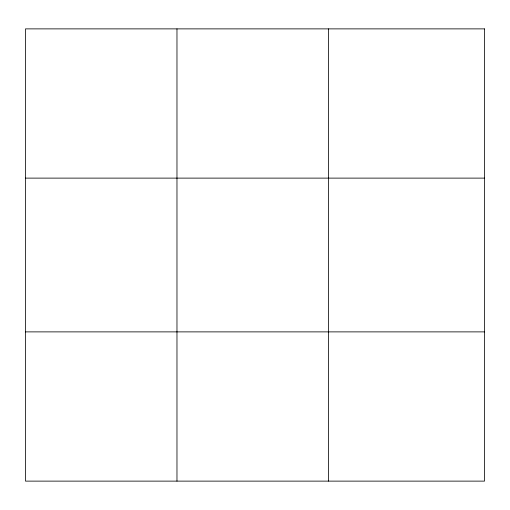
<?xml version="1.0" encoding="UTF-8"?>
<svg xmlns="http://www.w3.org/2000/svg" width="510" height="510" viewBox="0 0 510 510"><rect width="100%" height="100%" fill="white"/><g stroke="black" fill="none" stroke-linecap="round" stroke-linejoin="round"><path stroke-width="0.76" d="M176.97 481.121L176.97 28.879M328.44 481.121L328.44 28.879M25.5 178.117L484.5 178.117M25.5 331.882L484.5 331.882M484.5 28.879L484.5 481.121L25.5 481.121L25.5 28.879L484.5 28.879"/></g></svg>
